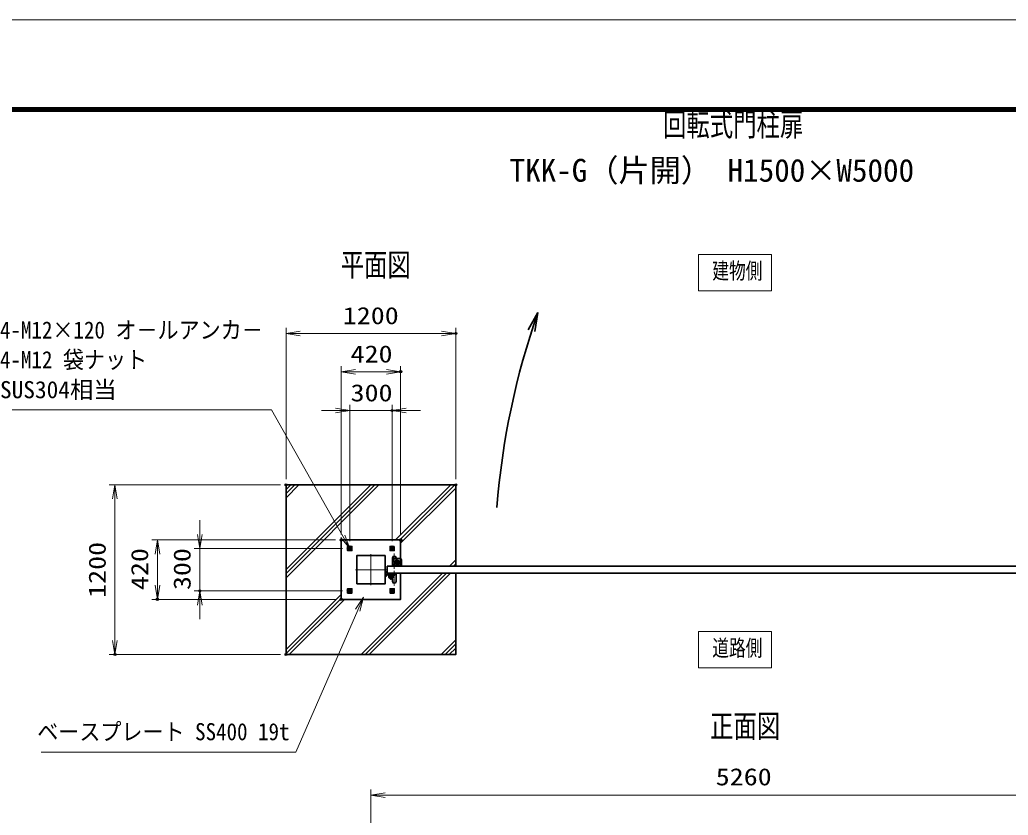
# Model space of a CAD drawing. Units: millimetres at full size. Extents: x -11880 to 11880, y -8400 to 8400.
# Drawn here: x -2740 to 4249, y 2775 to 8400 of the extents above; entities that cross this region are included whole.
import ezdxf
from ezdxf.enums import TextEntityAlignment as Align

# ---------------------------------------------------------------- set-up
doc = ezdxf.new("R2010")
doc.units = ezdxf.units.MM
doc.header["$LTSCALE"] = 30
doc.header["$PDMODE"] = 32
doc.header["$PDSIZE"] = 15
for name, pattern in [('DASHED', [7.5, 6, -1.5]), ('USER1', [9, 6, -0.75, 1.5, -0.75]), ('USER2', [18, 12, -1.5, 3, -1.5])]:
    doc.linetypes.add(name, pattern=pattern)
for name, color, linetype, lineweight in [('0-0_D-TTL', 7, 'Continuous', 18), ('0-1_外形線', 7, 'Continuous', 35), ('0-2_0', 7, 'Continuous', 18), ('0-3_寸法線', 4, 'Continuous', 18), ('0-5_細線', 2, 'Continuous', 35), ('0-6_隠れ線', 140, 'DASHED', 18), ('0-7_軸線', 200, 'USER2', 15), ('0-D_ハッチング', 253, 'Continuous', 13), ('1-0_AM_0N', 7, 'Continuous', 50), ('1-1_AM_7N', 6, 'USER1', 18), ('1-5_AM_4N', 4, 'Continuous', 25)]:
    doc.layers.add(name, color=color, linetype=linetype, lineweight=lineweight)
for name, color, linetype in [('0-4_Defpoints', 7, 'Continuous'), ('0-9_文字3', 254, 'Continuous'), ('0-C_文字', 254, 'Continuous')]:
    doc.layers.add(name, color=color, linetype=linetype)
doc.styles.add('ＭＳ ゴシック', font='')
doc.styles.get('ＭＳ ゴシック').set_extended_font_data('MS Gothic')

# ---------------------------------------------------------------- blocks, each defined once
blk = doc.blocks.new('A$C4093506B')
at = {"layer": '0-1_外形線'}
for p, q in [((-373.3, 0), (376.7, 0)), ((-373.3, -1755), (-373.3, 0)), ((376.7, -1755), (376.7, 0))]:
    blk.add_line(p, q, dxfattribs=at)
blk.add_arc((1.7, -1755), 375, 180, 0, dxfattribs=at)
at = {"layer": '0-7_軸線', "linetype": 'USER1'}
blk.add_line((1.7, 532.5), (1.7, -2662.5), dxfattribs=at)
blk = doc.blocks.new('A$C031A601E')
at = {"layer": '0-1_外形線'}
for p, q in [((-914.7, 739.2), (-914.7, -610.8)), ((-614.7, -910.8), (585.3, -910.8))]:
    blk.add_line(p, q, dxfattribs=at)
blk.add_lwpolyline([(885.3, -610.8), (885.3, 739.2), (-914.7, 739.2)], dxfattribs=at)
for centre, start, end in [((-614.7, -610.8), 180, 270), ((585.3, -610.8), 270, 0)]:
    blk.add_arc(centre, 300, start, end, dxfattribs=at)
at = {"layer": '0-5_細線'}
blk.add_circle((-14.7, -10.8), 525, dxfattribs=at)
at = {"layer": '0-6_隠れ線', "linetype": 'Continuous'}
blk.add_line((-914.7, 589.2), (885.3, 589.2), dxfattribs=at)
at = {"layer": '0-6_隠れ線'}
for radius in [420, 315, 285]:
    blk.add_circle((-14.7, -10.8), radius, dxfattribs=at)
at = {"layer": '0-7_軸線'}
for q in [(-14.7, 645.4), (-670.9, -10.8), (641.6, -10.8), (-14.7, -667.1)]:
    blk.add_line((-14.7, -10.8), q, dxfattribs=at)
blk = doc.blocks.new('_Open')
at = {"layer": '0-2_0', "color": 4}
blk.add_line((-30, 5), (0, 0), dxfattribs=at)
blk.add_lwpolyline([(-30, -5), (0, 0), (-30, 0)], dxfattribs=at)
blk = doc.blocks.new('S267')
at = {"layer": '0-3_寸法線'}
for points in [[(2225821, 81180054.8), (2279787.4, 81180054.8), (2292946.6, 81210136), (2294149, 81212884.5)], [(2293404.7, 81209935.6), (2294149, 81212884.5), (2292488.6, 81210336.4)]]:
    blk.add_lwpolyline(points, dxfattribs=at)
at = {"layer": '0-3_寸法線', "color": 254, "style": 'ＭＳ ゴシック', "width": 0.9}
blk.add_text('ベースプレート SS400 19t', height=3637, dxfattribs=at).set_placement((2224957, 81181455.3), align=Align.BOTTOM_LEFT)
blk = doc.blocks.new('S268')
at = {"layer": '0-3_寸法線'}
for points in [[(2217483.6, 81252615.1), (2274646.8, 81252615.1), (2289768.9, 81225836.4), (2291244.1, 81223224.2)], [(2289333.5, 81225590.6), (2291244.1, 81223224.2), (2290204.3, 81226082.3)]]:
    blk.add_lwpolyline(points, dxfattribs=at)
at = {"layer": '0-3_寸法線', "color": 254, "style": 'ＭＳ ゴシック', "width": 0.9}
for s, p in [('4-M12×120 オ－ルアンカ－', (2217051.6, 81266677.2)), ('4-M12 袋ナット', (2217051.6, 81260377.2))]:
    blk.add_text(s, height=3637, dxfattribs=at).set_placement(p, align=Align.BOTTOM_LEFT)
at = {"layer": '0-3_寸法線', "color": 254, "style": 'ＭＳ ゴシック'}
blk.add_text('SUS304相当', height=3637, dxfattribs=at).set_placement((2217051.6, 81254015.6), align=Align.BOTTOM_LEFT)
blk = doc.blocks.new('U280')
at = {"layer": '1-0_AM_0N'}
blk.add_lwpolyline([(4230, 4344.1), (4500, 4188.2), (4770, 4344.1), (4770, 4655.9), (4500, 4811.8), (4230, 4655.9)], close=True, dxfattribs=at)
for radius in [270, 151.6]:
    blk.add_circle((4500, 4500), radius, dxfattribs=at)
at = {"layer": '1-1_AM_7N'}
for p, q in [((4157.1, 4500), (4842.9, 4500)), ((4500, 4842.9), (4500, 4157.1))]:
    blk.add_line(p, q, dxfattribs=at)
at = {"layer": '1-5_AM_4N'}
blk.add_arc((4500, 4500), 180, 260, 170, dxfattribs=at)
blk = doc.blocks.new('U281')
at = {"layer": '1-0_AM_0N'}
blk.add_lwpolyline([(-4230, 4344.1), (-4500, 4188.2), (-4770, 4344.1), (-4770, 4655.9), (-4500, 4811.8), (-4230, 4655.9)], close=True, dxfattribs=at)
for radius in [270, 151.6]:
    blk.add_circle((-4500, 4500), radius, dxfattribs=at)
at = {"layer": '1-1_AM_7N'}
for p, q in [((-4157.1, 4500), (-4842.9, 4500)), ((-4500, 4842.9), (-4500, 4157.1))]:
    blk.add_line(p, q, dxfattribs=at)
at = {"layer": '1-5_AM_4N'}
blk.add_arc((-4500, 4500), 180, 10, 280, dxfattribs=at)
blk = doc.blocks.new('U282')
at = {"layer": '1-0_AM_0N'}
blk.add_lwpolyline([(4230, -4344.1), (4500, -4188.2), (4770, -4344.1), (4770, -4655.9), (4500, -4811.8), (4230, -4655.9)], close=True, dxfattribs=at)
for radius in [270, 151.6]:
    blk.add_circle((4500, -4500), radius, dxfattribs=at)
at = {"layer": '1-1_AM_7N'}
for p, q in [((4500, -4842.9), (4500, -4157.1)), ((4157.1, -4500), (4842.9, -4500))]:
    blk.add_line(p, q, dxfattribs=at)
at = {"layer": '1-5_AM_4N'}
blk.add_arc((4500, -4500), 180, 190, 100, dxfattribs=at)
blk = doc.blocks.new('U283')
at = {"layer": '1-0_AM_0N'}
blk.add_lwpolyline([(-4230, -4344.1), (-4500, -4188.2), (-4770, -4344.1), (-4770, -4655.9), (-4500, -4811.8), (-4230, -4655.9)], close=True, dxfattribs=at)
for radius in [270, 151.6]:
    blk.add_circle((-4500, -4500), radius, dxfattribs=at)
at = {"layer": '1-1_AM_7N'}
for p, q in [((-4500, -4842.9), (-4500, -4157.1)), ((-4157.1, -4500), (-4842.9, -4500))]:
    blk.add_line(p, q, dxfattribs=at)
at = {"layer": '1-5_AM_4N'}
blk.add_arc((-4500, -4500), 180, 80, 350, dxfattribs=at)
blk = doc.blocks.new('A$C67A600EB')
at = {"layer": '0-1_外形線'}
blk.add_lwpolyline([(6300, 750), (6300, 6300), (-6300, 6300), (-6300, -6300), (6300, -6300), (6300, -750)], dxfattribs=at)
for points in [[(-4950, 4950), (-4050, 4950), (-4050, 4050), (-4950, 4050)], [(4950, 4950), (4050, 4950), (4050, 4050), (4950, 4050)], [(-3000, -3000), (3000, -3000), (3000, 3000), (-3000, 3000)], [(-4950, -4950), (-4050, -4950), (-4050, -4050), (-4950, -4050)], [(4950, -4950), (4050, -4950), (4050, -4050), (4950, -4050)]]:
    blk.add_lwpolyline(points, close=True, dxfattribs=at)
at = {"layer": '0-5_細線'}
for p, q in [((3000, -1200), (3000, -300)), ((3000, -300), (3090, -300)), ((3090, -300), (3090, -1044.1)), ((4980, -1020), (3180, -1020)), ((3335.9, -1110), (4980, -1110)), ((3480, -750), (3480, -870)), ((3480, -750), (4980, -750)), ((3480, -870), (4980, -870)), ((3810, -1530), (3810, -1200)), ((3810, -1200), (4650, -1200)), ((3855, -870), (3855, -1020)), ((3855, -1020), (4605, -1020)), ((4028.8, -1350), (4431.2, -1350)), ((4050, -1200), (4050, -1020)), ((4410, -1200), (4410, -1020)), ((4605, -1020), (4605, -870)), ((4650, -1200), (4650, -1530)), ((4980, -870), (4980, -750)), ((4980, -1020), (5129.9, -1057)), ((5106.6, -1143.9), (4980, -1110)), ((5129.9, -1057), (5106.6, -1143.9))]:
    blk.add_line(p, q, dxfattribs=at)
blk.add_circle((3180, -1200), 180, dxfattribs=at)
blk.add_circle((3180, -1200), 180, dxfattribs=at)
for radius, start, end in [(420, 180, 0), (270, 138.18969, 41.81031)]:
    blk.add_arc((4230, -1530), radius, start, end, dxfattribs=at)
at = {"layer": '0-6_隠れ線'}
for centre in [(-4500, 4500), (4500, 4500), (-4500, -4500), (4500, -4500)]:
    blk.add_circle(centre, 300, dxfattribs=at)
at = {"layer": '0-7_軸線'}
for p, q in [((0, -3300), (0, 3300)), ((-3300, 0), (3300, 0)), ((3180, -1200), (2910.5, -1200)), ((3180, -1200), (3180, -930.5)), ((3180, -1200), (3180, -1469.5)), ((3180, -1200), (3449.5, -1200)), ((4230, -1530), (3633.6, -1530)), ((4230, -1530), (4230, -933.6)), ((4230, -1530), (4230, -2126.4)), ((4230, -1530), (4826.4, -1530))]:
    blk.add_line(p, q, dxfattribs=at)
at = {"layer": '1-0_AM_0N'}
for name in ['U281', 'U280', 'U283', 'U282']:
    blk.add_blockref(name, (0, 0), dxfattribs=at)

msp = doc.modelspace()

# ---------------------------------------------------------------- linework, layer by layer
at = {"layer": '0-0_D-TTL'}
for points in [[(-11880, -8400), (11880, -8400), (11880, 8400), (-11880, 8400)], [(-11116.29, 7779.43), (11116.29, 7779.43), (11116.29, -7777.71), (-11116.29, -7777.71)], [(-11109.21, 7772.36), (11109.21, 7772.36), (11109.21, -7770.64), (-11109.21, -7770.64)], [(-11102.14, 7765.29), (11102.14, 7765.29), (11102.14, -7763.57), (-11102.14, -7763.57)], [(-11095.07, 7758.21), (11095.07, 7758.21), (11095.07, -7756.5), (-11095.07, -7756.5)], [(-11088, 7751.14), (11088, 7751.14), (11088, -7749.43), (-11088, -7749.43)]]:
    msp.add_lwpolyline(points, close=True, dxfattribs=at)
at = {"layer": '0-1_外形線'}
for points in [[(-856.96, 5111.26), (343.04, 5111.26), (343.04, 4536.26)], [(343.04, 4486.26), (343.04, 3911.26), (-856.96, 3911.26), (-856.96, 5111.26)]]:
    msp.add_lwpolyline(points, dxfattribs=at)
msp.add_lwpolyline([(-141.96, 4536.26), (4858.04, 4536.26), (4858.04, 4486.26), (-141.96, 4486.26)], close=True, dxfattribs=at)
msp.add_circle((-71.96, 4561.26), 12.5, dxfattribs=at)
at = {"layer": '0-3_寸法線'}
for p, q in [((-856.96, 5151.26), (-856.96, 6222.2)), ((343.04, 5151.26), (343.04, 6222.2)), ((-856.96, 6182.2), (343.04, 6182.2)), ((-466.96, 4761.26), (-466.96, 5951.26)), ((-46.96, 4761.26), (-46.96, 5951.26)), ((-466.96, 5911.26), (-46.96, 5911.26)), ((-406.96, 4712.69), (-406.96, 5676.35)), ((-106.96, 4712.69), (-106.96, 5676.35)), ((-506.96, 5636.35), (-606.96, 5636.35)), ((-406.96, 5636.35), (-106.96, 5636.35)), ((-6.96, 5636.35), (93.04, 5636.35)), ((-896.96, 5111.26), (-2107.01, 5111.26)), ((-2067.01, 5111.26), (-2067.01, 3911.26)), ((-1467.01, 4761.26), (-1467.01, 4861.26)), ((-506.96, 4721.26), (-1807.01, 4721.26)), ((-1767.01, 4721.26), (-1767.01, 4301.26)), ((-458.39, 4661.26), (-1507.01, 4661.26)), ((-1467.01, 4661.26), (-1467.01, 4361.26)), ((-458.39, 4361.26), (-1507.01, 4361.26)), ((-506.96, 4301.26), (-1807.01, 4301.26)), ((-1467.01, 4261.26), (-1467.01, 4161.26)), ((-896.96, 3911.26), (-2107.01, 3911.26)), ((-256.96, 1038.91), (-256.96, 2957.2)), ((-256.96, 2917.2), (5003.04, 2917.2))]:
    msp.add_line(p, q, dxfattribs=at)
for points in [[(2059.29, 6483.39), (2574.56, 6483.39), (2574.56, 6740.47), (2059.29, 6740.47)], [(2059.29, 3816.64), (2574.56, 3816.64), (2574.56, 4073.72), (2059.29, 4073.72)]]:
    msp.add_lwpolyline(points, close=True, dxfattribs=at)
at = {"layer": '0-4_Defpoints'}
for p in [(343.04, 6182.2), (-46.96, 5911.26), (-106.96, 5636.35), (-856.96, 5111.26), (-856.96, 5111.26), (343.04, 5111.26), (-466.96, 4721.26), (-466.96, 4721.26), (-46.96, 4721.26), (-418.39, 4661.26), (-406.96, 4672.69), (-106.96, 4672.69), (-1467.01, 4361.26), (-418.39, 4361.26), (-1767.01, 4301.26), (-466.96, 4301.26), (-2067.01, 3911.26), (-856.96, 3911.26)]:
    msp.add_point(p, dxfattribs=at)
at = {"layer": '0-5_細線'}
for q in [(855.79, 6207.96), (902.46, 6194.46)]:
    msp.add_line((923.49, 6329.14), q, dxfattribs=at)
msp.add_arc((6072.08, 4525.73), 5455.3, 160.69606, 175.52715, dxfattribs=at)
at = {"layer": '0-D_ハッチング'}
for p, q in [((-856.96, 5078.24), (-823.94, 5111.26)), ((-856.96, 4512.56), (-258.26, 5111.26)), ((-856.96, 5049.24), (-794.94, 5111.26)), ((-856.96, 4483.56), (-229.26, 5111.26)), ((-856.96, 5020.24), (-765.94, 5111.26)), ((-856.96, 4454.56), (-200.26, 5111.26)), ((-82.57, 4721.26), (307.43, 5111.26)), ((-53.57, 4721.26), (336.43, 5111.26)), ((-46.96, 4698.87), (343.04, 5088.87)), ((298.12, 4536.26), (343.04, 4581.19)), ((327.12, 4536.26), (343.04, 4552.19)), ((-326.88, 3911.26), (248.12, 4486.26)), ((-297.88, 3911.26), (277.12, 4486.26)), ((-268.88, 3911.26), (306.12, 4486.26)), ((-856.96, 3946.87), (-466.96, 4336.87)), ((-856.96, 3917.87), (-466.96, 4307.87)), ((-834.57, 3911.26), (-444.57, 4301.26)), ((238.8, 3911.26), (343.04, 4015.5)), ((267.8, 3911.26), (343.04, 3986.5)), ((296.8, 3911.26), (343.04, 3957.5))]:
    msp.add_line(p, q, dxfattribs=at)

# ---------------------------------------------------------------- block references
at = {"layer": '0-1_外形線', "xscale": 0.03333333, "yscale": 0.03333333}
for name, p in [('A$C67A600EB', (-256.96, 4511.26)), ('A$C4093506B', (-92.02, 4486.26))]:
    msp.add_blockref(name, p, dxfattribs=at)
at = {"layer": '0-1_外形線', "yscale": 0.03333333, "rotation": 180}
for name, p, xscale in [('A$C4093506B', (-92.02, 4536.26), -0.03333333), ('A$C031A601E', (-72.45, 4560.9), 0.03333333)]:
    msp.add_blockref(name, p, dxfattribs=dict(at, xscale=xscale))
at = {"layer": '0-3_寸法線'}
for name, p, xscale, yscale in [('S268', (-76781.76, -2702779.54), 0.03333333, 0.03333333), ('_Open', (343.04, 6182.2), 3.333333, 3.333333), ('_Open', (-46.96, 5911.26), 3.333333, 3.333333), ('_Open', (-406.96, 5636.35), 3.333333, 3.333333), ('S267', (-76781.76, -2702779.54), 0.03333333, 0.03333333)]:
    msp.add_blockref(name, p, dxfattribs=dict(at, xscale=xscale, yscale=yscale))
at = {"layer": '0-3_寸法線', "xscale": 3.333333, "yscale": 3.333333}
for p, rotation in [((-856.96, 6182.2), 180), ((-466.96, 5911.26), 180), ((-106.96, 5636.35), 180), ((-2067.01, 5111.26), 90), ((-1467.01, 4661.26), 270), ((-1767.01, 4721.26), 90), ((-1767.01, 4301.26), 270), ((-1467.01, 4361.26), 90), ((-2067.01, 3911.26), 270), ((-256.96, 2917.2), 180)]:
    msp.add_blockref('_Open', p, dxfattribs=dict(at, rotation=rotation))

# ---------------------------------------------------------------- texts
at = {"layer": '0-1_外形線', "style": 'ＭＳ ゴシック', "width": 0.75}
for s, p in [('建物側', (2156.88, 6532.11)), ('道路側', (2156.88, 3865.35))]:
    msp.add_text(s, height=115.5, dxfattribs=at).set_placement(p, align=Align.BOTTOM_LEFT)
at = {"layer": '0-3_寸法線', "color": 254, "style": 'ＭＳ ゴシック', "width": 1.2}
for s, p in [('1200', (-456.16, 6210.88)), ('420', (-400.96, 5939.95)), ('300', (-400.96, 5665.03)), ('5260', (2181.04, 2949.89))]:
    msp.add_text(s, height=121.2, dxfattribs=at).set_placement(p, align=Align.BOTTOM_LEFT)
for s, p in [('1200', (-2095.7, 4312.06)), ('420', (-1795.7, 4367.26)), ('300', (-1495.7, 4367.26))]:
    msp.add_text(s, height=121.2, rotation=90, dxfattribs=at).set_placement(p, align=Align.BOTTOM_LEFT)
at = {"layer": '0-9_文字3', "style": 'ＭＳ ゴシック', "width": 0.75}
msp.add_text('回転式門柱扉', height=161.7, dxfattribs=at).set_placement((1807.86, 7529.18), align=Align.BOTTOM_LEFT)
at = {"layer": '0-9_文字3', "style": 'ＭＳ ゴシック'}
msp.add_text('TKK-G（片開） H1500×W5000', height=161.6, dxfattribs=at).set_placement((723.44, 7206.22), align=Align.BOTTOM_LEFT)
at = {"layer": '0-C_文字', "style": 'ＭＳ ゴシック', "width": 0.75}
for s, p in [('平面図', (-471.22, 6537.71)), ('正面図', (2140.69, 3275.76))]:
    msp.add_text(s, height=161.7, dxfattribs=at).set_placement(p, align=Align.BOTTOM_LEFT)

doc.saveas('drawing.dxf')
